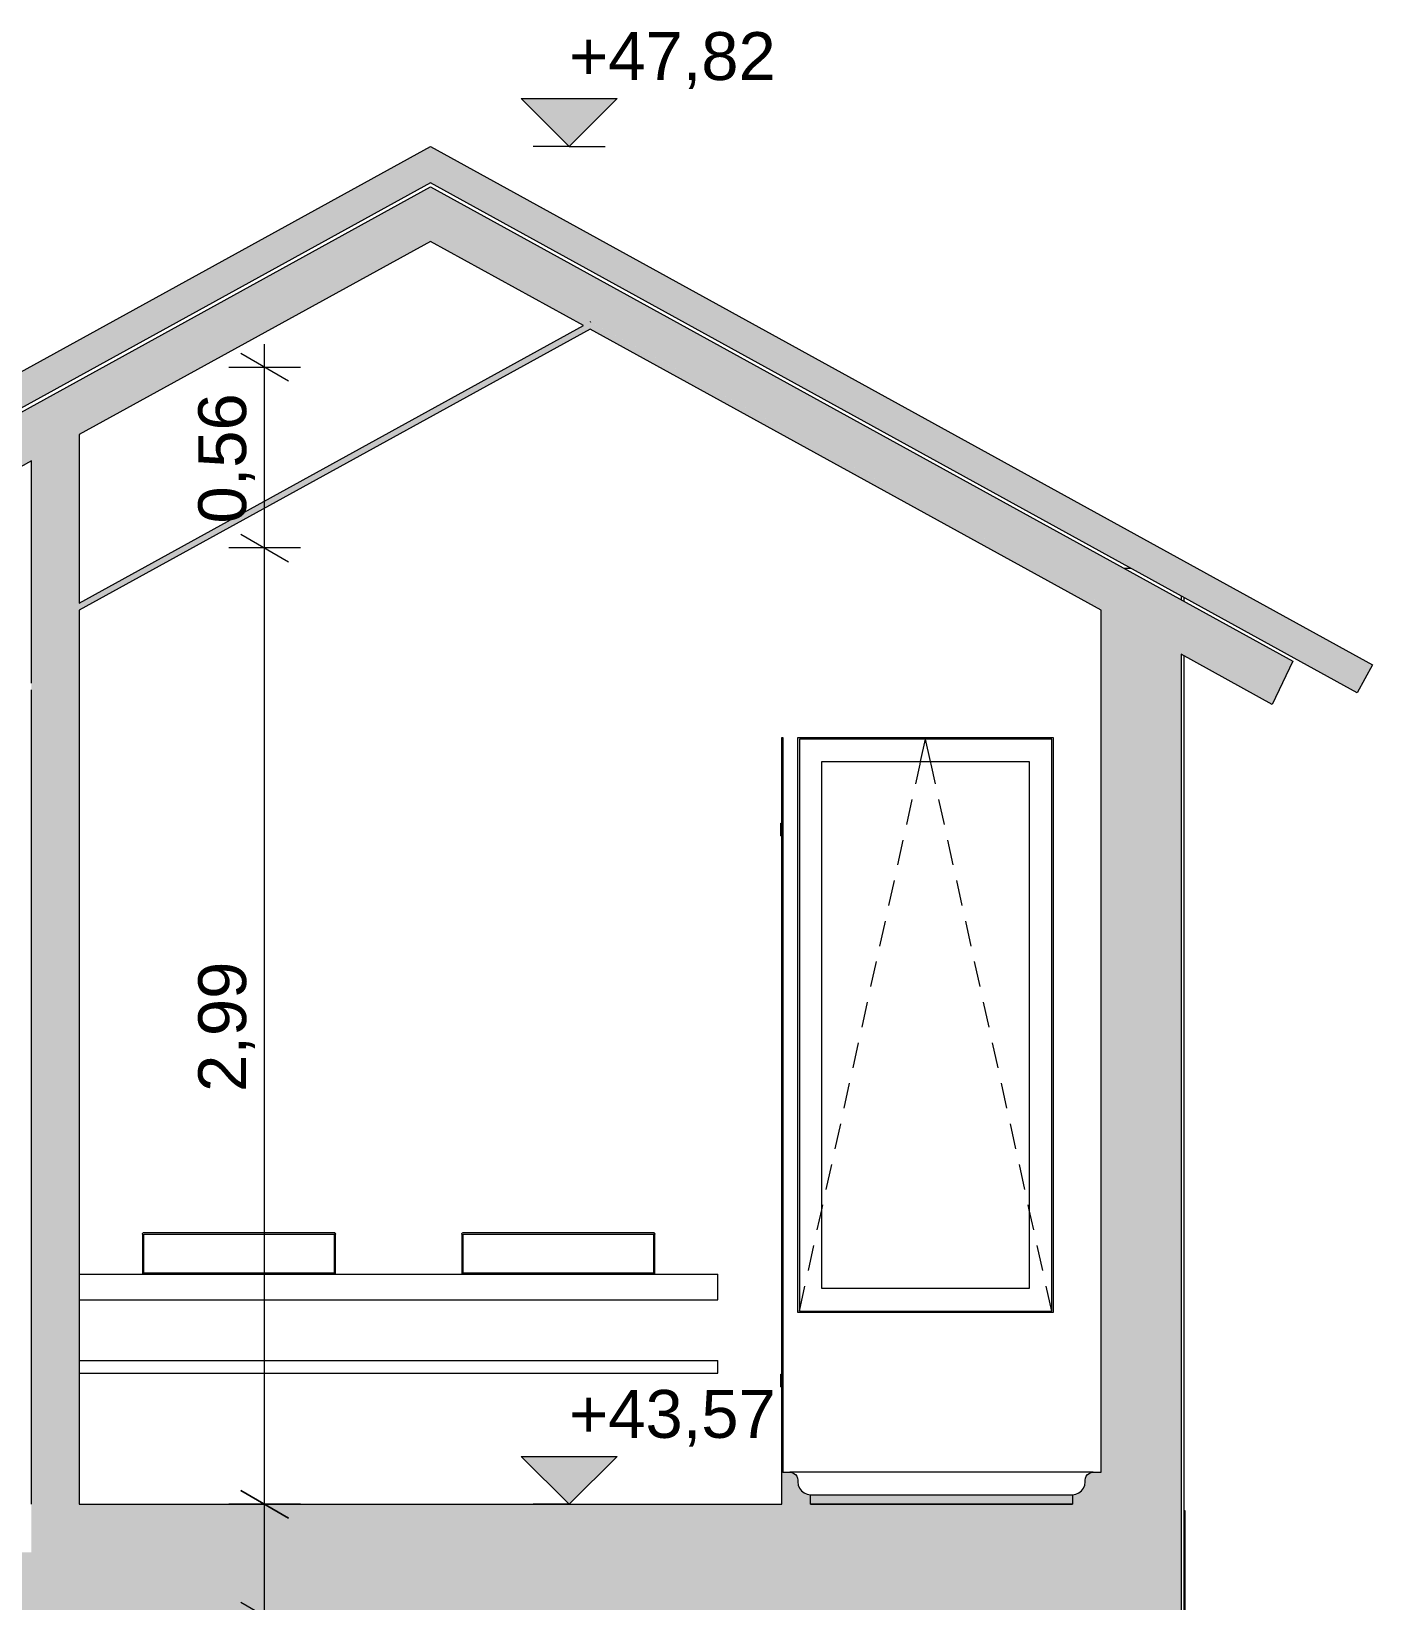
# Model space of a CAD drawing. Header units: metres. Extents: x -111189 to -108577, y -72951 to -72647.
# Drawn here: x -108945.51 to -108941.31, y -72941.373 to -72936.46 of the extents above; entities that cross this region are included whole.
import ezdxf

# ---------------------------------------------------------------- set-up
doc = ezdxf.new("R2010")
doc.units = ezdxf.units.M
doc.header["$MEASUREMENT"] = 0
for name, color, linetype in [('03 - COBERTURA', 7, 'Continuous'), ('03 - LAJES', 7, 'Continuous'), ('04 - TECTO FALSO', 7, 'Continuous'), ('05 - PAREDES..35', 7, 'Continuous'), ('06 - FORRA', 7, 'Continuous'), ('08 - EQUIPAMENTO FIXO', 7, 'Continuous'), ('12 - COTAS GERAIS', 7, 'Continuous')]:
    doc.layers.add(name, color=color, linetype=linetype)
doc.styles.add('ESTILO_GERADO_7', font='')
doc.styles.get('ESTILO_GERADO_7').set_extended_font_data('Helvetica')
doc.dimstyles.new('ESTILO_GERADO__5', dxfattribs={"dimtxt": 0.15, "dimasz": 0.114, "dimexe": 0.18, "dimexo": 0.0625, "dimgap": 0, "dimtad": 1, "dimzin": 0, "dimdsep": 46, "dimtxsty": 'ESTILO_GERADO_7', "dimblk": 'ARROWHEAD_2', "dimblk1": 'ARROWHEAD_2', "dimblk2": 'ARROWHEAD_2', "dimcen": 0.09, "dimse1": 1, "dimse2": 1, "dimclrd": 7, "dimclre": 7, "dimclrt": 7, "dimadec": 0, "dimazin": 0, "dimtfac": 1, "dimtdec": 4, "dimtmove": 0, "dimatfit": 3, "dimfxl": 1, "dimtolj": 1, "dimtzin": 0, "dimarcsym": 0})

# ---------------------------------------------------------------- blocks, each defined once
blk = doc.blocks.new('Corte Elem_239_1', base_point=(-108785.6634, -72944.4213))
at = {"layer": '03 - LAJES', "linetype": 'Continuous', "lineweight": 13}
blk.add_hatch(color=251, dxfattribs=at).paths.add_polyline_path([(-108941.9096, -72941.2213), (-108951.8596, -72941.2213), (-108951.8596, -72941.4213), (-108941.9096, -72941.4213)])
at = {"layer": '03 - LAJES', "color": 7, "linetype": 'Continuous', "lineweight": 20}
for p, q in [((-108951.8596, -72941.4213), (-108951.8596, -72941.2213)), ((-108941.9096, -72941.2213), (-108941.9096, -72941.4213)), ((-108947.9596, -72941.4213), (-108951.6096, -72941.4213)), ((-108946.6096, -72941.4213), (-108947.9396, -72941.4213)), ((-108942.1596, -72941.4213), (-108946.2096, -72941.4213))]:
    blk.add_line(p, q, dxfattribs=at)
blk = doc.blocks.new('Corte Elem_243_1', base_point=(-108785.6634, -72944.4213))
at = {"layer": '05 - PAREDES..35', "linetype": 'Continuous', "lineweight": 13}
blk.add_hatch(color=251, dxfattribs=at).paths.add_polyline_path([(-108942.1596, -72938.2727), (-108942.1596, -72941.2213), (-108941.9096, -72941.2213), (-108941.9096, -72938.4102)])
at = {"layer": '05 - PAREDES..35', "color": 7, "linetype": 'Continuous', "lineweight": 20}
for p, q in [((-108942.1596, -72940.9713), (-108942.1596, -72938.2727)), ((-108941.9096, -72938.4102), (-108941.9096, -72941.2213))]:
    blk.add_line(p, q, dxfattribs=at)
blk = doc.blocks.new('Corte Elem_246_1', base_point=(-108785.6634, -72944.4213))
at = {"layer": '05 - PAREDES..35', "linetype": 'Continuous', "lineweight": 13}
blk.add_hatch(color=251, dxfattribs=at).paths.add_polyline_path([(-108945.3596, -72941.2213), (-108945.3596, -72938.2727), (-108945.4094, -72938.3001), (-108945.419, -72938.2826), (-108945.3596, -72938.2499), (-108945.3596, -72937.7227), (-108945.5096, -72937.8052), (-108945.5096, -72941.2213)])
at = {"layer": '05 - PAREDES..35', "color": 7, "linetype": 'Continuous', "lineweight": 20}
for p, q in [((-108945.3596, -72937.7227), (-108945.3596, -72938.2499)), ((-108945.5096, -72938.5013), (-108945.5096, -72937.8052)), ((-108945.3596, -72938.2727), (-108945.3596, -72941.0713)), ((-108945.5096, -72941.0713), (-108945.5096, -72938.5213))]:
    blk.add_line(p, q, dxfattribs=at)
blk = doc.blocks.new('Corte Elem_249_1', base_point=(-108785.6634, -72944.4213))
at = {"layer": '03 - LAJES', "linetype": 'Continuous', "lineweight": 13}
blk.add_hatch(color=251, dxfattribs=at).paths.add_polyline_path([(-108945.3596, -72941.2213), (-108942.1596, -72941.2213), (-108942.1596, -72941.0713), (-108945.3596, -72941.0713)])
at = {"layer": '03 - LAJES', "color": 7, "linetype": 'Continuous', "lineweight": 20}
for p, q in [((-108945.3596, -72941.0713), (-108943.1596, -72941.0713)), ((-108943.0696, -72941.0713), (-108942.2496, -72941.0713))]:
    blk.add_line(p, q, dxfattribs=at)
blk = doc.blocks.new('Corte Elem_254_1', base_point=(-108785.6634, -72944.4213))
at = {"layer": '08 - EQUIPAMENTO FIXO', "linetype": 'Continuous', "lineweight": 13}
for points in [[(-108943.1566, -72940.9713), (-108943.1566, -72938.6713), (-108943.1596, -72938.6713), (-108943.1596, -72940.9713)], [(-108943.1596, -72941.0713), (-108943.0696, -72941.0713), (-108943.0696, -72941.0413), (-108943.0799, -72941.0399), (-108943.0896, -72941.0359), (-108943.0978, -72941.0296), (-108943.1042, -72941.0213), (-108943.1082, -72941.0116), (-108943.1096, -72941.0013), (-108943.1096, -72940.9963), (-108943.1104, -72940.9898), (-108943.1129, -72940.9838), (-108943.1169, -72940.9786), (-108943.1221, -72940.9746), (-108943.1281, -72940.9721), (-108943.1346, -72940.9713), (-108943.1596, -72940.9713)], [(-108942.1596, -72941.0713), (-108942.1596, -72940.9713), (-108942.1846, -72940.9713), (-108942.191, -72940.9721), (-108942.1971, -72940.9746), (-108942.2022, -72940.9786), (-108942.2062, -72940.9838), (-108942.2087, -72940.9898), (-108942.2096, -72940.9963), (-108942.2096, -72941.0013), (-108942.2109, -72941.0116), (-108942.2149, -72941.0213), (-108942.2213, -72941.0296), (-108942.2296, -72941.0359), (-108942.2392, -72941.0399), (-108942.2496, -72941.0413), (-108942.2496, -72941.0713)], [(-108942.2496, -72941.0713), (-108942.2496, -72941.0413), (-108943.0696, -72941.0413), (-108943.0696, -72941.0713)]]:
    blk.add_hatch(color=251, dxfattribs=at).paths.add_polyline_path(points)
at = {"layer": '08 - EQUIPAMENTO FIXO', "color": 7, "linetype": 'Continuous', "lineweight": 20}
for p, q in [((-108943.1596, -72938.6713), (-108943.1566, -72938.6713)), ((-108943.1596, -72940.9713), (-108943.1596, -72938.6713)), ((-108943.1566, -72938.6713), (-108943.1566, -72940.9713)), ((-108943.1566, -72940.9713), (-108943.1596, -72940.9713)), ((-108943.1596, -72941.0713), (-108943.1596, -72940.9713)), ((-108943.1566, -72940.9713), (-108943.1346, -72940.9713)), ((-108943.1346, -72940.9713), (-108943.1281, -72940.9721)), ((-108943.1281, -72940.9721), (-108943.1221, -72940.9746)), ((-108943.1221, -72940.9746), (-108943.1169, -72940.9786)), ((-108943.1169, -72940.9786), (-108943.1129, -72940.9838)), ((-108943.1129, -72940.9838), (-108943.1104, -72940.9898)), ((-108943.1104, -72940.9898), (-108943.1096, -72940.9963)), ((-108943.1096, -72940.9963), (-108943.1096, -72941.0013)), ((-108943.1096, -72941.0013), (-108943.1082, -72941.0116)), ((-108943.1082, -72941.0116), (-108943.1042, -72941.0213)), ((-108942.2149, -72941.0213), (-108942.2109, -72941.0116)), ((-108942.2109, -72941.0116), (-108942.2096, -72941.0013)), ((-108942.2096, -72940.9963), (-108942.2087, -72940.9898)), ((-108942.2096, -72941.0013), (-108942.2096, -72940.9963)), ((-108942.2087, -72940.9898), (-108942.2062, -72940.9838)), ((-108942.2062, -72940.9838), (-108942.2022, -72940.9786)), ((-108942.2022, -72940.9786), (-108942.1971, -72940.9746)), ((-108942.1971, -72940.9746), (-108942.191, -72940.9721)), ((-108942.191, -72940.9721), (-108942.1846, -72940.9713)), ((-108942.1846, -72940.9713), (-108942.1596, -72940.9713)), ((-108943.1042, -72941.0213), (-108943.0978, -72941.0296)), ((-108943.0978, -72941.0296), (-108943.0896, -72941.0359)), ((-108943.0896, -72941.0359), (-108943.0799, -72941.0399)), ((-108943.0799, -72941.0399), (-108943.0696, -72941.0413)), ((-108943.0696, -72941.0713), (-108943.0696, -72941.0413)), ((-108943.0696, -72941.0413), (-108942.2496, -72941.0413)), ((-108942.2496, -72941.0413), (-108942.2392, -72941.0399)), ((-108942.2496, -72941.0413), (-108942.2496, -72941.0713)), ((-108942.2392, -72941.0399), (-108942.2296, -72941.0359)), ((-108942.2296, -72941.0359), (-108942.2213, -72941.0296)), ((-108942.2213, -72941.0296), (-108942.2149, -72941.0213)), ((-108942.2496, -72941.0713), (-108943.0696, -72941.0713))]:
    blk.add_line(p, q, dxfattribs=at)
at = {"layer": '08 - EQUIPAMENTO FIXO', "color": 7, "linetype": 'Continuous', "lineweight": 13}
for p, q in [((-108943.1626, -72938.9388), (-108943.1596, -72938.9388)), ((-108943.1626, -72938.9788), (-108943.1626, -72938.9388)), ((-108943.1626, -72938.9788), (-108943.1596, -72938.9788)), ((-108943.1626, -72940.6638), (-108943.1596, -72940.6638)), ((-108943.1626, -72940.7038), (-108943.1626, -72940.6638)), ((-108943.1626, -72940.7038), (-108943.1596, -72940.7038)), ((-108943.1319, -72940.9713), (-108943.1346, -72940.9713)), ((-108943.1223, -72940.9713), (-108943.1319, -72940.9713)), ((-108943.1071, -72940.9713), (-108943.1223, -72940.9713)), ((-108943.0873, -72940.9713), (-108943.1071, -72940.9713)), ((-108943.0643, -72940.9713), (-108943.0873, -72940.9713)), ((-108943.0438, -72940.9713), (-108943.0643, -72940.9713)), ((-108942.2753, -72940.9713), (-108943.0438, -72940.9713)), ((-108942.2548, -72940.9713), (-108942.2753, -72940.9713)), ((-108942.2318, -72940.9713), (-108942.2548, -72940.9713)), ((-108942.212, -72940.9713), (-108942.2318, -72940.9713)), ((-108942.1968, -72940.9713), (-108942.212, -72940.9713)), ((-108942.1873, -72940.9713), (-108942.1968, -72940.9713)), ((-108942.1846, -72940.9713), (-108942.1873, -72940.9713))]:
    blk.add_line(p, q, dxfattribs=at)
blk = doc.blocks.new('Corte Elem_255_1', base_point=(-108785.6634, -72944.4213))
at = {"layer": '08 - EQUIPAMENTO FIXO', "color": 7, "linetype": 'Continuous', "lineweight": 13}
for p, q in [((-108945.1616, -72940.2253), (-108945.1613, -72940.2238)), ((-108945.1616, -72940.2253), (-108945.1616, -72940.2558)), ((-108945.1613, -72940.2238), (-108945.1609, -72940.2231)), ((-108945.1609, -72940.2231), (-108945.1604, -72940.2225)), ((-108945.1604, -72940.2225), (-108945.1598, -72940.2219)), ((-108945.1598, -72940.2219), (-108945.159, -72940.2216)), ((-108945.1576, -72940.2213), (-108945.159, -72940.2216)), ((-108945.0086, -72940.2213), (-108945.1576, -72940.2213)), ((-108945.1576, -72940.2558), (-108945.1576, -72940.2253)), ((-108945.1576, -72940.2253), (-108945.0086, -72940.2253)), ((-108944.8596, -72940.2213), (-108945.0086, -72940.2213)), ((-108945.0086, -72940.2253), (-108944.8596, -72940.2253)), ((-108944.7106, -72940.2213), (-108944.8596, -72940.2213)), ((-108944.8596, -72940.2253), (-108944.5616, -72940.2253)), ((-108944.5616, -72940.2213), (-108944.7106, -72940.2213)), ((-108944.5616, -72940.2213), (-108944.5605, -72940.2214)), ((-108944.5616, -72940.2253), (-108944.5616, -72940.2558)), ((-108944.5601, -72940.2216), (-108944.5605, -72940.2214)), ((-108944.5596, -72940.2218), (-108944.5601, -72940.2216)), ((-108944.5596, -72940.2218), (-108944.5587, -72940.2225)), ((-108944.5594, -72940.2219), (-108944.5595, -72940.2219)), ((-108944.5594, -72940.2219), (-108944.5587, -72940.2225)), ((-108944.5587, -72940.2225), (-108944.5581, -72940.2233)), ((-108944.5582, -72940.2231), (-108944.5587, -72940.2225)), ((-108944.5582, -72940.2232), (-108944.5582, -72940.2231)), ((-108944.5581, -72940.2233), (-108944.5578, -72940.2238)), ((-108944.5577, -72940.2243), (-108944.5578, -72940.2238)), ((-108944.5577, -72940.2243), (-108944.5576, -72940.2253)), ((-108944.5576, -72940.2863), (-108944.5576, -72940.2253)), ((-108945.1616, -72940.2558), (-108945.1616, -72940.2863)), ((-108945.1576, -72940.2863), (-108945.1576, -72940.2558)), ((-108944.5616, -72940.2558), (-108944.5616, -72940.2863)), ((-108945.1616, -72940.2863), (-108945.1616, -72940.3168)), ((-108945.1616, -72940.3168), (-108945.1616, -72940.3473)), ((-108945.1576, -72940.3168), (-108945.1576, -72940.2863)), ((-108945.1576, -72940.3473), (-108945.1576, -72940.3168)), ((-108944.5616, -72940.2863), (-108944.5616, -72940.3168)), ((-108944.5616, -72940.3168), (-108944.5616, -72940.3473)), ((-108944.5576, -72940.3168), (-108944.5576, -72940.2863)), ((-108944.5576, -72940.3473), (-108944.5576, -72940.3168)), ((-108945.1614, -72940.3483), (-108945.1616, -72940.3473)), ((-108945.1614, -72940.3483), (-108945.1613, -72940.3488)), ((-108945.161, -72940.3493), (-108945.1613, -72940.3488)), ((-108945.1604, -72940.3501), (-108945.161, -72940.3493)), ((-108945.1596, -72940.3508), (-108945.1604, -72940.3501)), ((-108945.159, -72940.351), (-108945.1596, -72940.3508)), ((-108945.1586, -72940.3511), (-108945.159, -72940.351)), ((-108945.1576, -72940.3513), (-108945.1586, -72940.3511)), ((-108945.0086, -72940.3473), (-108945.1576, -72940.3473)), ((-108944.8596, -72940.3473), (-108945.0086, -72940.3473)), ((-108944.7106, -72940.3473), (-108944.8596, -72940.3473)), ((-108944.5616, -72940.3473), (-108944.7106, -72940.3473)), ((-108944.5601, -72940.351), (-108944.5616, -72940.3513)), ((-108944.5594, -72940.3506), (-108944.5601, -72940.351)), ((-108944.5587, -72940.3501), (-108944.5594, -72940.3506)), ((-108944.5582, -72940.3495), (-108944.5587, -72940.3501)), ((-108944.5578, -72940.3488), (-108944.5582, -72940.3495)), ((-108944.5578, -72940.3488), (-108944.5576, -72940.3473))]:
    blk.add_line(p, q, dxfattribs=at)
blk = doc.blocks.new('Corte Elem_256_1', base_point=(-108785.6634, -72944.4213))
at = {"layer": '08 - EQUIPAMENTO FIXO', "color": 7, "linetype": 'Continuous', "lineweight": 13}
for p, q in [((-108945.3596, -72940.6213), (-108944.3596, -72940.6213)), ((-108945.3596, -72940.6613), (-108944.3596, -72940.6613))]:
    blk.add_line(p, q, dxfattribs=at)
blk = doc.blocks.new('Corte Elem_257_1', base_point=(-108785.6634, -72944.4213))
at = {"layer": '08 - EQUIPAMENTO FIXO', "color": 7, "linetype": 'Continuous', "lineweight": 13}
for p, q in [((-108945.3596, -72940.3513), (-108944.3596, -72940.3513)), ((-108945.3596, -72940.4313), (-108944.3596, -72940.4313))]:
    blk.add_line(p, q, dxfattribs=at)
blk = doc.blocks.new('Corte Elem_312_1', base_point=(-108785.6634, -72944.4213))
at = {"layer": '03 - COBERTURA', "linetype": 'Continuous', "lineweight": 13}
blk.add_hatch(color=251, dxfattribs=at).paths.add_polyline_path([(-108946.6096, -72938.113), (-108946.5614, -72938.2006), (-108944.2596, -72936.9346), (-108941.3578, -72938.5306), (-108941.3096, -72938.443), (-108944.2596, -72936.8205)])
at = {"layer": '03 - COBERTURA', "color": 7, "linetype": 'Continuous', "lineweight": 20}
for p, q in [((-108946.6096, -72938.113), (-108944.2596, -72936.8205)), ((-108944.2596, -72936.8205), (-108941.3096, -72938.443)), ((-108944.2596, -72936.9346), (-108946.5614, -72938.2006)), ((-108941.3578, -72938.5306), (-108944.2596, -72936.9346)), ((-108946.5614, -72938.2006), (-108946.6096, -72938.113)), ((-108941.3096, -72938.443), (-108941.3578, -72938.5306))]:
    blk.add_line(p, q, dxfattribs=at)
blk = doc.blocks.new('Corte Elem_314_1', base_point=(-108785.6634, -72944.4213))
at = {"layer": '03 - COBERTURA', "linetype": 'Continuous', "lineweight": 13}
blk.add_hatch(color=251, dxfattribs=at).paths.add_polyline_path([(-108944.2596, -72936.9466), (-108944.2596, -72937.1178), (-108943.7803, -72937.3813), (-108943.7634, -72937.372), (-108943.7616, -72937.3688), (-108943.7596, -72937.3699), (-108943.7575, -72937.3688), (-108943.7557, -72937.372), (-108942.1001, -72938.2826), (-108942.1098, -72938.3001), (-108941.6243, -72938.5671), (-108941.5597, -72938.4314)])
at = {"layer": '03 - COBERTURA', "color": 7, "linetype": 'Continuous', "lineweight": 20}
for p, q in [((-108944.2596, -72936.9466), (-108941.5597, -72938.4314)), ((-108943.7803, -72937.3813), (-108944.2596, -72937.1178)), ((-108941.6243, -72938.5671), (-108941.9096, -72938.4102)), ((-108941.5597, -72938.4314), (-108941.6243, -72938.5671))]:
    blk.add_line(p, q, dxfattribs=at)
blk = doc.blocks.new('Corte Elem_355_1', base_point=(-108785.6634, -72944.4213))
at = {"layer": '03 - COBERTURA', "linetype": 'Continuous', "lineweight": 13}
blk.add_hatch(color=251, dxfattribs=at).paths.add_polyline_path([(-108946.671, -72938.2728), (-108946.5987, -72938.4042), (-108944.2596, -72937.1178), (-108944.2596, -72936.9466)])
at = {"layer": '03 - COBERTURA', "color": 7, "linetype": 'Continuous', "lineweight": 20}
for p, q in [((-108946.5987, -72938.2331), (-108944.2596, -72936.9466)), ((-108944.2596, -72937.1178), (-108945.3596, -72937.7227)), ((-108945.5096, -72937.8052), (-108946.5987, -72938.4042))]:
    blk.add_line(p, q, dxfattribs=at)
blk = doc.blocks.new('Corte Elem_360_1', base_point=(-108785.6634, -72944.4213))
at = {"layer": '08 - EQUIPAMENTO FIXO', "color": 7, "linetype": 'Continuous', "lineweight": 13}
for p, q in [((-108944.1616, -72940.2253), (-108944.1613, -72940.2238)), ((-108944.1616, -72940.2253), (-108944.1616, -72940.2558)), ((-108944.1613, -72940.2238), (-108944.1609, -72940.2231)), ((-108944.1609, -72940.2231), (-108944.1604, -72940.2225)), ((-108944.1604, -72940.2225), (-108944.1598, -72940.2219)), ((-108944.1598, -72940.2219), (-108944.159, -72940.2216)), ((-108944.1576, -72940.2213), (-108944.159, -72940.2216)), ((-108944.0086, -72940.2213), (-108944.1576, -72940.2213)), ((-108944.1576, -72940.2558), (-108944.1576, -72940.2253)), ((-108944.1576, -72940.2253), (-108944.0086, -72940.2253)), ((-108943.8596, -72940.2213), (-108944.0086, -72940.2213)), ((-108944.0086, -72940.2253), (-108943.8596, -72940.2253)), ((-108943.7106, -72940.2213), (-108943.8596, -72940.2213)), ((-108943.8596, -72940.2253), (-108943.5616, -72940.2253)), ((-108943.5616, -72940.2213), (-108943.7106, -72940.2213)), ((-108943.5616, -72940.2213), (-108943.5605, -72940.2214)), ((-108943.5616, -72940.2253), (-108943.5616, -72940.2558)), ((-108943.5601, -72940.2216), (-108943.5605, -72940.2214)), ((-108943.5596, -72940.2218), (-108943.5601, -72940.2216)), ((-108943.5596, -72940.2218), (-108943.5587, -72940.2225)), ((-108943.5594, -72940.2219), (-108943.5595, -72940.2219)), ((-108943.5594, -72940.2219), (-108943.5587, -72940.2225)), ((-108943.5587, -72940.2225), (-108943.5581, -72940.2233)), ((-108943.5582, -72940.2231), (-108943.5587, -72940.2225)), ((-108943.5582, -72940.2232), (-108943.5582, -72940.2231)), ((-108943.5581, -72940.2233), (-108943.5578, -72940.2238)), ((-108943.5577, -72940.2243), (-108943.5578, -72940.2238)), ((-108943.5577, -72940.2243), (-108943.5576, -72940.2253)), ((-108943.5576, -72940.2863), (-108943.5576, -72940.2253)), ((-108944.1616, -72940.2558), (-108944.1616, -72940.2863)), ((-108944.1576, -72940.2863), (-108944.1576, -72940.2558)), ((-108943.5616, -72940.2558), (-108943.5616, -72940.2863)), ((-108944.1616, -72940.2863), (-108944.1616, -72940.3168)), ((-108944.1616, -72940.3168), (-108944.1616, -72940.3473)), ((-108944.1576, -72940.3168), (-108944.1576, -72940.2863)), ((-108944.1576, -72940.3473), (-108944.1576, -72940.3168)), ((-108943.5616, -72940.2863), (-108943.5616, -72940.3168)), ((-108943.5616, -72940.3168), (-108943.5616, -72940.3473)), ((-108943.5576, -72940.3168), (-108943.5576, -72940.2863)), ((-108943.5576, -72940.3473), (-108943.5576, -72940.3168)), ((-108944.1614, -72940.3483), (-108944.1616, -72940.3473)), ((-108944.1614, -72940.3483), (-108944.1613, -72940.3488)), ((-108944.161, -72940.3493), (-108944.1613, -72940.3488)), ((-108944.1604, -72940.3501), (-108944.161, -72940.3493)), ((-108944.1596, -72940.3508), (-108944.1604, -72940.3501)), ((-108944.159, -72940.351), (-108944.1596, -72940.3508)), ((-108944.1586, -72940.3511), (-108944.159, -72940.351)), ((-108944.1576, -72940.3513), (-108944.1586, -72940.3511)), ((-108944.0086, -72940.3473), (-108944.1576, -72940.3473)), ((-108943.8596, -72940.3473), (-108944.0086, -72940.3473)), ((-108943.7106, -72940.3473), (-108943.8596, -72940.3473)), ((-108943.5616, -72940.3473), (-108943.7106, -72940.3473)), ((-108943.5601, -72940.351), (-108943.5616, -72940.3513)), ((-108943.5594, -72940.3506), (-108943.5601, -72940.351)), ((-108943.5587, -72940.3501), (-108943.5594, -72940.3506)), ((-108943.5582, -72940.3495), (-108943.5587, -72940.3501)), ((-108943.5578, -72940.3488), (-108943.5582, -72940.3495)), ((-108943.5578, -72940.3488), (-108943.5576, -72940.3473))]:
    blk.add_line(p, q, dxfattribs=at)
blk = doc.blocks.new('Corte Elem_361_1', base_point=(-108785.6634, -72944.4213))
at = {"layer": '08 - EQUIPAMENTO FIXO', "color": 7, "linetype": 'Continuous', "lineweight": 13}
for p, q in [((-108944.3596, -72940.6213), (-108943.3596, -72940.6213)), ((-108943.3596, -72940.6613), (-108943.3596, -72940.6213)), ((-108944.3596, -72940.6613), (-108943.3596, -72940.6613))]:
    blk.add_line(p, q, dxfattribs=at)
blk = doc.blocks.new('Corte Elem_362_1', base_point=(-108785.6634, -72944.4213))
at = {"layer": '08 - EQUIPAMENTO FIXO', "color": 7, "linetype": 'Continuous', "lineweight": 13}
for p, q in [((-108944.3596, -72940.3513), (-108943.3596, -72940.3513)), ((-108943.3596, -72940.4313), (-108943.3596, -72940.3513)), ((-108944.3596, -72940.4313), (-108943.3596, -72940.4313))]:
    blk.add_line(p, q, dxfattribs=at)
blk = doc.blocks.new('Corte Elem_366_1', base_point=(-108785.6634, -72944.4213))
at = {"layer": '06 - FORRA', "color": 7, "linetype": 'Continuous', "lineweight": 13}
blk.add_line((-108942.0656, -72938.1413), (-108942.0873, -72938.1413), dxfattribs=at)
blk = doc.blocks.new('Corte Elem_367_1', base_point=(-108785.6634, -72944.4213))
at = {"layer": '06 - FORRA', "color": 7, "linetype": 'Continuous', "lineweight": 13}
for p, q in [((-108941.9096, -72938.2271), (-108941.9096, -72938.239)), ((-108941.8996, -72938.2445), (-108941.8996, -72938.2326)), ((-108941.8995, -72938.2445), (-108941.8995, -72938.2326)), ((-108941.8996, -72943.8213), (-108941.8996, -72938.4157)), ((-108941.8995, -72943.8213), (-108941.8995, -72938.4157))]:
    blk.add_line(p, q, dxfattribs=at)
blk = doc.blocks.new('Corte Elem_402_1', base_point=(-108785.6634, -72944.4213))
at = {"layer": '05 - PAREDES..35', "color": 7, "linetype": 'Continuous', "lineweight": 13}
for p, q in [((-108943.1096, -72940.4713), (-108943.1096, -72938.6713)), ((-108943.1096, -72938.6713), (-108942.3096, -72938.6713)), ((-108943.1046, -72938.6763), (-108943.1046, -72938.7463)), ((-108942.3146, -72938.6763), (-108943.1046, -72938.6763)), ((-108942.725, -72938.7463), (-108942.7096, -72938.6763)), ((-108942.6941, -72938.7463), (-108942.7096, -72938.6763)), ((-108942.3146, -72938.7463), (-108942.3146, -72938.6763)), ((-108942.3096, -72938.6713), (-108942.3096, -72940.4713)), ((-108943.1046, -72938.7463), (-108943.1046, -72940.3963)), ((-108943.0346, -72940.3963), (-108943.0346, -72938.7463)), ((-108943.0346, -72938.7463), (-108942.3846, -72938.7463)), ((-108942.7404, -72938.816), (-108942.7268, -72938.7544)), ((-108942.7268, -72938.7544), (-108942.725, -72938.7463)), ((-108942.6923, -72938.7544), (-108942.6941, -72938.7463)), ((-108942.6787, -72938.816), (-108942.6923, -72938.7544)), ((-108942.3846, -72938.7463), (-108942.3846, -72940.3963)), ((-108942.3146, -72940.3963), (-108942.3146, -72938.7463)), ((-108942.7684, -72938.9429), (-108942.7512, -72938.8648)), ((-108942.6507, -72938.9429), (-108942.668, -72938.8648)), ((-108942.7964, -72939.0699), (-108942.7792, -72938.9918)), ((-108942.6227, -72939.0699), (-108942.6399, -72938.9918)), ((-108942.8244, -72939.1968), (-108942.8072, -72939.1187)), ((-108942.5947, -72939.1968), (-108942.6119, -72939.1187)), ((-108942.8524, -72939.3238), (-108942.8352, -72939.2457)), ((-108942.5667, -72939.3238), (-108942.5839, -72939.2457)), ((-108942.8805, -72939.4507), (-108942.8632, -72939.3726)), ((-108942.5387, -72939.4507), (-108942.5559, -72939.3726)), ((-108942.9085, -72939.5777), (-108942.8912, -72939.4996)), ((-108942.5107, -72939.5777), (-108942.5279, -72939.4996)), ((-108942.9365, -72939.7046), (-108942.9192, -72939.6265)), ((-108942.4826, -72939.7046), (-108942.4999, -72939.6265)), ((-108942.9645, -72939.8316), (-108942.9473, -72939.7534)), ((-108942.4546, -72939.8316), (-108942.4719, -72939.7534)), ((-108942.9925, -72939.9585), (-108942.9753, -72939.8804)), ((-108942.4266, -72939.9585), (-108942.4439, -72939.8804)), ((-108943.0205, -72940.0855), (-108943.0033, -72940.0073)), ((-108942.3986, -72940.0855), (-108942.4158, -72940.0073)), ((-108943.0485, -72940.2124), (-108943.0346, -72940.1491)), ((-108943.0346, -72940.1491), (-108943.0313, -72940.1343)), ((-108942.3846, -72940.1491), (-108942.3878, -72940.1343)), ((-108942.3706, -72940.2124), (-108942.3846, -72940.1491)), ((-108943.0765, -72940.3393), (-108943.0593, -72940.2612)), ((-108942.3426, -72940.3393), (-108942.3598, -72940.2612)), ((-108943.1046, -72940.4663), (-108943.0873, -72940.3882)), ((-108943.1046, -72940.3963), (-108943.1046, -72940.4663)), ((-108942.3846, -72940.3963), (-108943.0346, -72940.3963)), ((-108942.3146, -72940.4663), (-108942.3318, -72940.3882)), ((-108942.3146, -72940.4663), (-108942.3146, -72940.3963)), ((-108942.3096, -72940.4713), (-108943.1096, -72940.4713)), ((-108943.1046, -72940.4663), (-108942.3146, -72940.4663))]:
    blk.add_line(p, q, dxfattribs=at)
blk = doc.blocks.new('Corte Elem_404_1', base_point=(-108785.6634, -72944.4213))
at = {"layer": '06 - FORRA', "color": 7, "linetype": 'Continuous', "lineweight": 13}
for p, q in [((-108941.8995, -72941.0913), (-108941.8981, -72941.0913)), ((-108941.8981, -72941.0913), (-108941.8981, -72941.5413)), ((-108941.8981, -72941.5413), (-108941.8995, -72941.5413))]:
    blk.add_line(p, q, dxfattribs=at)
blk = doc.blocks.new('Corte Elem_415_1', base_point=(-108785.6634, -72944.4213))
at = {"layer": '04 - TECTO FALSO', "linetype": 'Continuous', "lineweight": 13}
for points in [[(-108943.7634, -72937.372), (-108945.419, -72938.2826), (-108945.4094, -72938.3001), (-108943.7596, -72937.3927), (-108943.7712, -72937.3863)], [(-108943.7557, -72937.372), (-108943.7575, -72937.3688), (-108943.7596, -72937.3699)]]:
    blk.add_hatch(color=251, dxfattribs=at).paths.add_polyline_path(points)
at = {"layer": '04 - TECTO FALSO', "color": 7, "linetype": 'Continuous', "lineweight": 20}
for p, q in [((-108945.3596, -72938.2499), (-108943.7803, -72937.3813)), ((-108943.7596, -72937.3699), (-108943.7575, -72937.3688)), ((-108943.7596, -72937.3927), (-108945.3596, -72938.2727))]:
    blk.add_line(p, q, dxfattribs=at)
blk = doc.blocks.new('Corte Elem_416_1', base_point=(-108785.6634, -72944.4213))
at = {"layer": '04 - TECTO FALSO', "linetype": 'Continuous', "lineweight": 13}
blk.add_hatch(color=251, dxfattribs=at).paths.add_polyline_path([(-108942.1098, -72938.3001), (-108942.1001, -72938.2826), (-108943.7616, -72937.3688), (-108943.7712, -72937.3863)])
at = {"layer": '04 - TECTO FALSO', "color": 7, "linetype": 'Continuous', "lineweight": 20}
blk.add_line((-108942.1596, -72938.2727), (-108943.7596, -72937.3927), dxfattribs=at)
blk = doc.blocks.new('Cota_5_1', base_point=(-108943.8254, -72947.1213))
at = {"layer": '12 - COTAS GERAIS', "linetype": 'Continuous', "lineweight": 5}
blk.add_hatch(color=7, dxfattribs=at).paths.add_polyline_path([(-108943.8254, -72941.0713), (-108943.6754, -72940.9213), (-108943.9754, -72940.9213)])
at = {"layer": '12 - COTAS GERAIS', "color": 7, "linetype": 'Continuous', "lineweight": 5}
for p, q in [((-108943.8254, -72941.0713), (-108943.9754, -72940.9213)), ((-108943.9754, -72940.9213), (-108943.6754, -72940.9213)), ((-108943.6754, -72940.9213), (-108943.8254, -72941.0713)), ((-108943.8254, -72941.0713), (-108943.9379, -72941.0713)), ((-108943.8254, -72941.0713), (-108943.7129, -72941.0713))]:
    blk.add_line(p, q, dxfattribs=at)
at = {"layer": '12 - COTAS GERAIS', "color": 7, "lineweight": 5, "insert": (-108943.8254, -72940.8913), "char_height": 0.15, "attachment_point": 7, "style": 'ESTILO_GERADO_7'}
blk.add_mtext('\\A1;{\\pql;\\fHelvetica|b0|i0|c0|p0;\\W1.000000;+43,57}', dxfattribs=at)
blk = doc.blocks.new('Cota_6_1', base_point=(-108943.8254, -72947.1213))
at = {"layer": '12 - COTAS GERAIS', "linetype": 'Continuous', "lineweight": 5}
blk.add_hatch(color=7, dxfattribs=at).paths.add_polyline_path([(-108943.8254, -72941.0713), (-108943.6754, -72940.9213), (-108943.9754, -72940.9213)])
at = {"layer": '12 - COTAS GERAIS', "color": 7, "linetype": 'Continuous', "lineweight": 5}
for p, q in [((-108943.8254, -72941.0713), (-108943.9754, -72940.9213)), ((-108943.9754, -72940.9213), (-108943.6754, -72940.9213)), ((-108943.6754, -72940.9213), (-108943.8254, -72941.0713)), ((-108943.8254, -72941.0713), (-108943.9379, -72941.0713)), ((-108943.8254, -72941.0713), (-108943.7129, -72941.0713))]:
    blk.add_line(p, q, dxfattribs=at)
at = {"layer": '12 - COTAS GERAIS', "color": 7, "lineweight": 5, "insert": (-108943.8254, -72940.8913), "char_height": 0.15, "attachment_point": 7, "style": 'ESTILO_GERADO_7'}
blk.add_mtext('\\A1;{\\pql;\\fHelvetica|b0|i0|c0|p0;\\W1.000000;+43,57}', dxfattribs=at)
blk = doc.blocks.new('*D994', base_point=(-108785.6634, -72944.4213))
at = {"layer": '12 - COTAS GERAIS', "color": 7, "linetype": 'Continuous', "lineweight": 5, "transparency": 16777216}
for p, q in [((-108944.8541, -72938.0341), (-108944.7041, -72938.1207)), ((-108944.6666, -72938.0774), (-108944.8916, -72938.0774)), ((-108944.7791, -72941.0713), (-108944.7791, -72938.0774)), ((-108944.8541, -72941.028), (-108944.7041, -72941.1146)), ((-108944.6666, -72941.0713), (-108944.8916, -72941.0713)), ((-108944.7791, -72941.1446), (-108944.7791, -72941.0713))]:
    blk.add_line(p, q, dxfattribs=at)
at = {"layer": '12 - COTAS GERAIS', "color": 7, "lineweight": 5, "transparency": 16777216, "insert": (-108944.8091, -72939.7804), "char_height": 0.15, "attachment_point": 7, "rotation": 90, "style": 'ESTILO_GERADO_7'}
blk.add_mtext('\\A1;{\\pql;\\fHelvetica|b0|i0|c0|p0;\\W1.000000;2,99}', dxfattribs=at)
blk = doc.blocks.new('ARROWHEAD_2')
at = {"color": 0, "linetype": 'Continuous', "lineweight": 0}
for p, q in [((-0.378, -0.655), (0.378, 0.655)), ((0, 0), (-1, 0))]:
    blk.add_line(p, q, dxfattribs=at)
blk = doc.blocks.new('*D995', base_point=(-108785.6634, -72944.4213))
at = {"layer": '12 - COTAS GERAIS', "color": 7, "linetype": 'Continuous', "lineweight": 5, "transparency": 16777216}
for p, q in [((-108944.7041, -72937.5558), (-108944.8541, -72937.4692)), ((-108944.7791, -72937.5125), (-108944.7791, -72937.4392)), ((-108944.6666, -72937.5125), (-108944.8916, -72937.5125)), ((-108944.7791, -72938.0774), (-108944.7791, -72937.5125)), ((-108944.8541, -72938.0341), (-108944.7041, -72938.1207)), ((-108944.6666, -72938.0774), (-108944.8916, -72938.0774))]:
    blk.add_line(p, q, dxfattribs=at)
at = {"layer": '12 - COTAS GERAIS', "color": 7, "lineweight": 5, "transparency": 16777216, "insert": (-108944.8091, -72938.0011), "char_height": 0.15, "attachment_point": 7, "rotation": 90, "style": 'ESTILO_GERADO_7'}
blk.add_mtext('\\A1;{\\pql;\\fHelvetica|b0|i0|c0|p0;\\W1.000000;0,56}', dxfattribs=at)
blk = doc.blocks.new('*D997', base_point=(-108785.6634, -72944.4213))
at = {"layer": '12 - COTAS GERAIS', "color": 7, "linetype": 'Continuous', "lineweight": 5, "transparency": 16777216}
for p, q in [((-108944.7791, -72941.0713), (-108944.7791, -72940.9979)), ((-108944.7041, -72941.1146), (-108944.8541, -72941.028)), ((-108944.6666, -72941.0713), (-108944.8916, -72941.0713)), ((-108944.7791, -72941.4213), (-108944.7791, -72941.0713)), ((-108944.8541, -72941.378), (-108944.7041, -72941.4646)), ((-108944.6666, -72941.4213), (-108944.8916, -72941.4213))]:
    blk.add_line(p, q, dxfattribs=at)
blk = doc.blocks.new('Cota_9_1', base_point=(-108943.8254, -72936.8205))
at = {"layer": '12 - COTAS GERAIS', "linetype": 'Continuous', "lineweight": 5}
blk.add_hatch(color=7, dxfattribs=at).paths.add_polyline_path([(-108943.8254, -72936.8205), (-108943.6754, -72936.6705), (-108943.9754, -72936.6705)])
at = {"layer": '12 - COTAS GERAIS', "color": 7, "linetype": 'Continuous', "lineweight": 5}
for p, q in [((-108943.8254, -72936.8205), (-108943.9754, -72936.6705)), ((-108943.9754, -72936.6705), (-108943.6754, -72936.6705)), ((-108943.6754, -72936.6705), (-108943.8254, -72936.8205)), ((-108943.8254, -72936.8205), (-108943.9379, -72936.8205)), ((-108943.8254, -72936.8205), (-108943.7129, -72936.8205))]:
    blk.add_line(p, q, dxfattribs=at)
at = {"layer": '12 - COTAS GERAIS', "color": 7, "lineweight": 5, "insert": (-108943.8254, -72936.6405), "char_height": 0.15, "attachment_point": 7, "style": 'ESTILO_GERADO_7'}
blk.add_mtext('\\A1;{\\pql;\\fHelvetica|b0|i0|c0|p0;\\W1.000000;+47,82}', dxfattribs=at)

msp = doc.modelspace()

# ---------------------------------------------------------------- block references
at = {"layer": '03 - COBERTURA', "lineweight": 0}
for name in ['Corte Elem_312_1', 'Corte Elem_355_1', 'Corte Elem_314_1']:
    msp.add_blockref(name, (-108785.6634, -72944.4213), dxfattribs=at)
at = {"layer": '03 - LAJES', "lineweight": 0}
for name in ['Corte Elem_249_1', 'Corte Elem_239_1']:
    msp.add_blockref(name, (-108785.6634, -72944.4213), dxfattribs=at)
at = {"layer": '04 - TECTO FALSO', "lineweight": 0}
for name in ['Corte Elem_415_1', 'Corte Elem_416_1']:
    msp.add_blockref(name, (-108785.6634, -72944.4213), dxfattribs=at)
at = {"layer": '05 - PAREDES..35', "lineweight": 0}
for name in ['Corte Elem_246_1', 'Corte Elem_243_1', 'Corte Elem_402_1']:
    msp.add_blockref(name, (-108785.6634, -72944.4213), dxfattribs=at)
at = {"layer": '06 - FORRA', "lineweight": 0}
for name in ['Corte Elem_366_1', 'Corte Elem_367_1', 'Corte Elem_404_1']:
    msp.add_blockref(name, (-108785.6634, -72944.4213), dxfattribs=at)
at = {"layer": '08 - EQUIPAMENTO FIXO', "lineweight": 0}
for name in ['Corte Elem_254_1', 'Corte Elem_255_1', 'Corte Elem_360_1', 'Corte Elem_257_1', 'Corte Elem_362_1', 'Corte Elem_256_1', 'Corte Elem_361_1']:
    msp.add_blockref(name, (-108785.6634, -72944.4213), dxfattribs=at)
at = {"layer": '12 - COTAS GERAIS', "color": 7, "linetype": 'Continuous', "lineweight": 5}
for name, p in [('Cota_9_1', (-108943.8254, -72936.8205)), ('Cota_5_1', (-108943.8254, -72947.1213)), ('Cota_6_1', (-108943.8254, -72947.1213))]:
    msp.add_blockref(name, p, dxfattribs=at)

# ---------------------------------------------------------------- dimensions: what is measured, and where the dimension line sits
for base, p1, p2, picture, middle in [((-108944.7791, -72937.5125), (-108945.0045, -72938.0774), (-108944.9773, -72937.5125), '*D995', (-108944.8841, -72937.8069)), ((-108944.7791, -72938.0774), (-108958.1019, -72941.0713), (-108945.0045, -72938.0774), '*D994', (-108944.8841, -72939.5863)), ((-108944.7791, -72941.0713), (-108946.8846, -72941.4213), (-108944.7791, -72941.0713), '*D997', (-108944.8841, -72941.6826))]:
    dim = msp.add_linear_dim(base=base, p1=p1, p2=p2, angle=90, dimstyle='ESTILO_GERADO__5', dxfattribs=at)
    dim.commit()
    dim.dimension.update_dxf_attribs({"geometry": picture, "text_midpoint": middle, "dimtype": 160, "text_rotation": 90})

doc.saveas('drawing.dxf')
